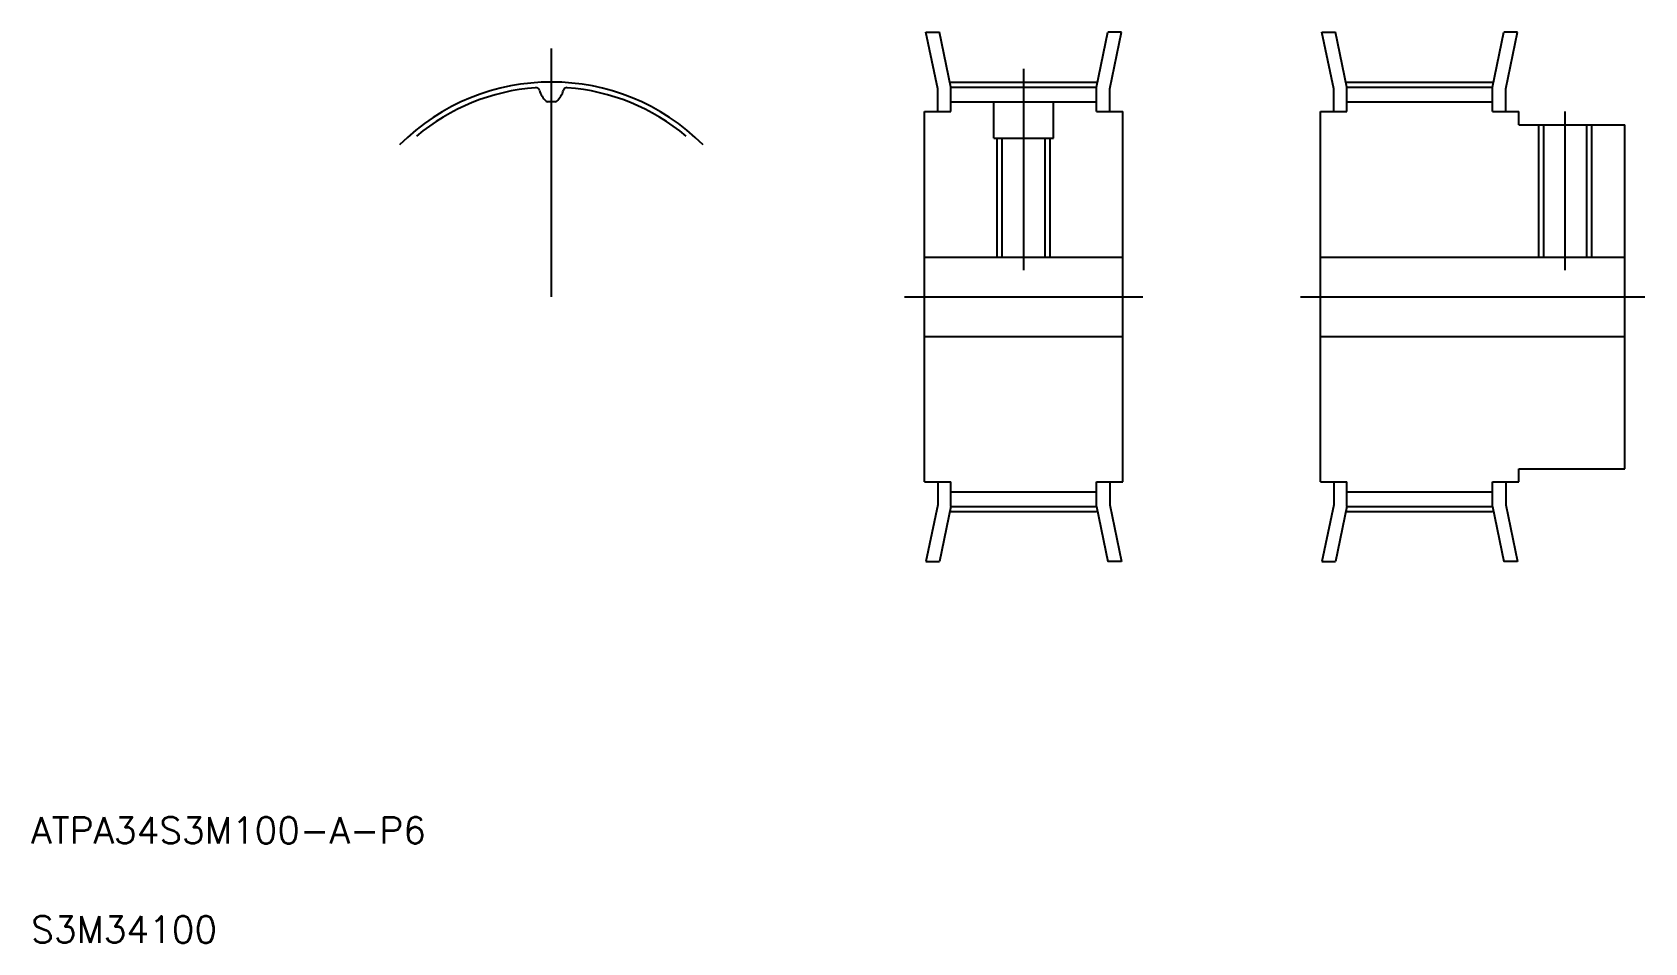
# Model space of a CAD drawing. Extents: x 5 to 127, y 5 to 74.
import ezdxf

# ---------------------------------------------------------------- set-up
doc = ezdxf.new("R2010")
doc.units = 0
doc.linetypes.add('CENTER', pattern=[50.8, 31.75, -6.35, 6.35, -6.35])
doc.linetypes.add('DASHED', pattern=[19.05, 12.7, -6.35])
doc.layers.get('0').update_dxf_attribs({"linetype": 'CONTINUOUS'})
doc.layers.add('CENTER', color=1, linetype='CENTER')
doc.styles.get("Standard").update_dxf_attribs({"font": 'txt.shx'})

msp = doc.modelspace()

# ---------------------------------------------------------------- linework, layer by layer
at = {"color": 7, "linetype": 'CONTINUOUS'}
for p, q in [((73.5, 69.55), (72.61, 73.83)), ((72.61, 73.83), (73.64, 73.83)), ((74.5, 69.68), (73.64, 73.83)), ((85.5, 69.68), (86.35, 73.83)), ((87.39, 73.83), (86.35, 73.83)), ((86.5, 69.55), (87.39, 73.83)), ((103.42, 69.55), (102.53, 73.83)), ((102.53, 73.83), (103.57, 73.83)), ((104.42, 69.68), (103.57, 73.83)), ((115.42, 69.68), (116.28, 73.83)), ((117.31, 73.83), (116.28, 73.83)), ((116.42, 69.55), (117.31, 73.83)), ((73.5, 67.83), (73.5, 69.55)), ((74.5, 69.68), (85.5, 69.68)), ((74.5, 67.83), (74.5, 69.68)), ((85.5, 67.83), (85.5, 69.68)), ((86.5, 67.83), (86.5, 69.55)), ((103.42, 67.83), (103.42, 69.55)), ((104.42, 69.68), (115.42, 69.68)), ((104.42, 67.83), (104.42, 69.68)), ((115.42, 67.83), (115.42, 69.68)), ((116.42, 67.83), (116.42, 69.55)), ((74.5, 68.57), (85.5, 68.57)), ((104.42, 68.57), (115.42, 68.57)), ((72.5, 39.83), (72.5, 67.83)), ((72.5, 67.83), (74.5, 67.83)), ((85.5, 67.83), (87.5, 67.83)), ((87.5, 39.83), (87.5, 67.83)), ((102.42, 39.83), (102.42, 67.83)), ((102.42, 67.83), (104.42, 67.83)), ((115.42, 67.83), (117.42, 67.83)), ((117.42, 66.83), (117.42, 67.83)), ((117.42, 66.83), (125.42, 66.83)), ((125.42, 40.83), (125.42, 66.83)), ((72.5, 56.83), (87.5, 56.83)), ((102.42, 56.83), (125.42, 56.83)), ((125.42, 53.83), (125.42, 53.83)), ((72.5, 50.83), (87.5, 50.83)), ((102.42, 50.83), (125.42, 50.83)), ((125.42, 47.33), (125.42, 47.33)), ((117.42, 40.83), (125.42, 40.83)), ((117.42, 39.83), (117.42, 40.83)), ((72.5, 39.83), (74.5, 39.83)), ((73.5, 39.83), (73.5, 38.1)), ((74.5, 37.97), (74.5, 39.83)), ((74.5, 39.08), (85.5, 39.08)), ((85.5, 37.97), (85.5, 39.83)), ((85.5, 39.83), (87.5, 39.83)), ((86.5, 39.83), (86.5, 38.1)), ((102.42, 39.83), (104.42, 39.83)), ((103.42, 39.83), (103.42, 38.1)), ((104.42, 37.97), (104.42, 39.83)), ((104.42, 39.08), (115.42, 39.08)), ((115.42, 37.97), (115.42, 39.83)), ((115.42, 39.83), (117.42, 39.83)), ((116.42, 39.83), (116.42, 38.1)), ((73.5, 38.1), (72.61, 33.83)), ((74.5, 37.97), (73.64, 33.83)), ((74.5, 37.97), (85.5, 37.97)), ((85.5, 37.97), (86.35, 33.83)), ((86.5, 38.1), (87.39, 33.83)), ((103.42, 38.1), (102.53, 33.83)), ((104.42, 37.97), (103.57, 33.83)), ((104.42, 37.97), (115.42, 37.97)), ((115.42, 37.97), (116.28, 33.83)), ((116.42, 38.1), (117.31, 33.83)), ((72.61, 33.83), (73.64, 33.83)), ((87.39, 33.83), (86.35, 33.83)), ((102.53, 33.83), (103.57, 33.83)), ((117.31, 33.83), (116.28, 33.83))]:
    msp.add_line(p, q, dxfattribs=at)
at = {"color": 3, "linetype": 'DASHED'}
for p, q in [((77.75, 65.83), (77.75, 68.57)), ((82.25, 65.83), (82.25, 68.57)), ((77.75, 65.83), (82.25, 65.83)), ((78, 56.83), (78, 65.83)), ((78.38, 56.83), (78.38, 65.83)), ((81.62, 56.83), (81.62, 65.83)), ((82, 56.83), (82, 65.83)), ((118.92, 56.83), (118.92, 66.83)), ((119.3, 56.83), (119.3, 66.83)), ((122.54, 56.83), (122.54, 66.83)), ((122.92, 56.83), (122.92, 66.83))]:
    msp.add_line(p, q, dxfattribs=at)
at = {"color": 7, "linetype": 'CONTINUOUS'}
for centre, radius, start, end in [((44.31, 53.83), 15.85, 94.3314, 130), ((43.14, 69.36), 0.28, 17.449, 94.3314), ((45.49, 69.36), 0.28, 85.6686, 162.551), ((44.31, 53.83), 15.85, 50, 85.6686), ((45.29, 70.03), 1.98, 197.449, 226.0788), ((44.02, 68.72), 0.15, 226.0788, 271.1193), ((44.31, 53.83), 14.74, 90, 91.1193), ((44.31, 53.83), 14.74, 88.8807, 90), ((44.6, 68.72), 0.15, 268.8807, 313.9212), ((43.34, 70.03), 1.98, 313.9212, 342.551)]:
    msp.add_arc(centre, radius, start, end, dxfattribs=at)
at = {"layer": 'CENTER', "color": 1, "linetype": 'CENTER'}
for p, q in [((44.31, 53.83), (44.31, 72.6)), ((80, 55.83), (80, 71.06)), ((74.5, 70.06), (85.5, 70.06)), ((104.42, 70.06), (115.42, 70.06)), ((120.92, 55.83), (120.92, 67.83)), ((71, 53.83), (89, 53.83)), ((100.92, 53.83), (126.92, 53.83)), ((74.5, 37.59), (85.5, 37.59)), ((104.42, 37.59), (115.42, 37.59))]:
    msp.add_line(p, q, dxfattribs=at)
msp.add_arc((44.31, 53.83), 16.23, 45, 135, dxfattribs=at)

# ---------------------------------------------------------------- texts
at = {"color": 7, "linetype": 'CONTINUOUS'}
for s, p in [('ATPA34S3M100-A-P6', (5, 12.5)), ('S3M34100', (5, 5))]:
    msp.add_text(s, height=2, dxfattribs=at).set_placement(p)

doc.saveas('drawing.dxf')
